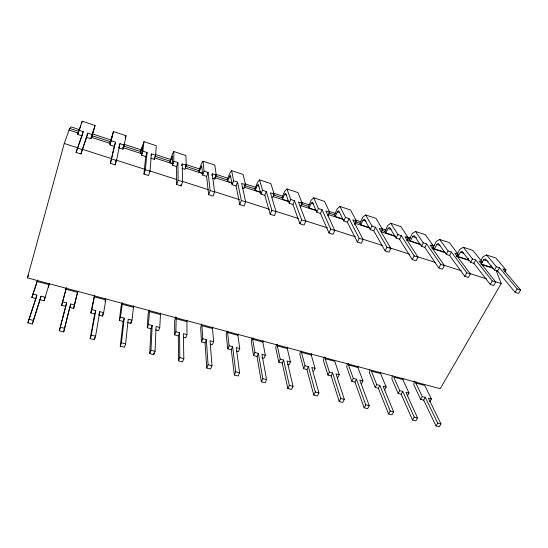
<?xml version="1.0" encoding="UTF-8"?>
<svg xmlns="http://www.w3.org/2000/svg" width="548" height="548" viewBox="0 0 548 548"><rect width="100%" height="100%" fill="white"/><g stroke="black" fill="none" stroke-linecap="round" stroke-linejoin="round"><path stroke-width="0.82" d="M186.258 165.318L182.169 163.982L182.648 181.703L181.169 185.916L176.648 184.471L176.518 166.599L172.415 165.263L173.798 161.242L173.819 151.529L185.854 155.509L186.258 165.318L184.854 169.311L182.135 168.428M172.415 165.263L172.483 156.05L169.996 162.592L173.189 163.633M169.996 162.592L170.017 161.174L172.339 154.358L173.819 151.529M155.605 329.923L158.564 330.697L159.769 327.457L160.543 313.038M149.577 310.093L148.467 324.485L152.193 325.464L151.008 328.718L149.707 353.645L153.782 354.672L155.043 351.302L156.064 326.478L159.769 327.457M153.782 354.672L153.858 353.015M149.707 353.645L150.96 350.268L152.193 325.464M151.008 328.718L147.289 327.745L148.124 313.874L148.94 310.572M150.796 158.228L154.269 159.358L155.618 155.296L156.269 145.727L143.96 141.651L140.487 151.529L140.315 152.913L141.843 153.413M154.269 159.358L154.392 157.708M143.96 141.651L142.864 151.125L147.07 152.502L145.741 156.584L143.939 174.052L148.57 175.524L149.988 171.243L151.433 153.926L155.618 155.296M127.074 322.45L130.849 323.436L132.006 320.148L133.616 305.805M130.849 323.436L131.013 321.813M143.939 174.052L145.343 169.75L147.07 152.502M122.43 302.797L120.471 317.107L124.273 318.114L123.136 321.416L120.259 346.206L124.423 347.261L125.629 343.836L128.225 319.148L132.006 320.148M120.259 346.206L121.457 342.774L124.273 318.114M414.288 381.024L413.843 384.867L420.693 399.362L423.693 400.15L436.023 425.954L439.277 426.776L440.976 423.905L437.722 423.077L425.289 397.362L422.282 396.567L415.809 383.031L415.966 381.682M145.741 156.584L141.548 155.221L142.617 146.227L140.315 152.913M407.438 395.889L409.014 393.074L402.849 379.559L403.013 378.202M123.136 321.416L119.334 320.422L121.053 306.64L121.999 303.003M392.272 375.901L391.882 378.997L398.156 393.457L401.218 394.259L412.541 420.021L415.857 420.857L417.528 417.953L405.965 392.272L409.014 393.074M384.655 389.923L386.196 387.066L380.586 373.585L380.764 372.222M369.941 369.907L369.516 373.024L375.202 387.443L378.319 388.258L388.594 413.973L391.978 414.829L393.622 411.884L383.093 386.251L386.196 387.066M361.44 383.84L362.954 380.949L357.913 367.503L358.104 366.133M362.954 380.949L359.789 380.113L369.236 405.691L367.626 408.678L364.173 407.808L354.981 382.148L351.802 381.319L353.302 378.408L348.501 364.982L348.706 363.605M347.199 363.804L346.733 366.941L351.802 381.319M324.128 356.782L323.498 360.728L327.93 375.065L331.163 375.907L339.226 401.506L342.747 402.396L344.322 399.362L336.006 373.852L339.226 374.702L337.746 377.634M327.93 375.065L329.396 372.113L325.197 358.735L325.416 357.344M98.702 315.018L102.551 316.025L102.956 313.607M102.551 316.025L103.661 312.682L105.743 299.886L94.325 296.824L94.729 295.351M313.634 371.318L315.079 368.345L311.243 354.994L311.476 353.597M315.079 368.345L311.791 367.482L318.929 392.916L317.402 395.992L313.805 395.087L306.921 369.558L303.626 368.694L305.058 365.708L301.482 352.371L301.722 350.98M300.4 351.241L299.859 354.412L303.626 368.694M94.325 296.824L91.879 309.586L95.763 310.606L94.674 313.963L90.16 338.609L94.42 339.685L95.571 336.198L99.798 311.668L103.661 312.682M94.42 339.685L94.845 337.219M287.707 364.53L289.049 364.879L290.454 361.865L287.268 348.562L287.515 347.158M290.454 361.865L287.104 360.981L293.022 386.34L291.529 389.464L287.864 388.532L282.206 363.084L278.843 362.207L280.234 359.173L277.315 345.891L277.569 344.487M90.16 338.609L91.304 335.116L95.763 310.606M276.356 344.781L275.774 347.98L278.843 362.207M124.259 145.035L126.013 135.719L113.429 131.554L109.97 143.014L112.073 136.185L109.949 144.939L114.244 146.337L110.415 163.366L115.169 164.88L116.512 160.516L119.978 143.638L124.259 145.035L122.978 149.179L118.704 147.789L119.978 143.638M261.93 357.776L263.978 358.31L265.348 355.255L262.828 342.007L263.088 340.596M122.978 149.179L123.738 145.152M94.674 313.963L90.797 312.949L94.434 295.598M265.348 355.255L261.93 354.351L266.575 379.62L265.122 382.792L261.382 381.846L257.005 356.481L253.573 355.584L254.93 352.508L252.683 339.287L252.957 337.876M251.847 338.198L251.224 341.418L253.573 355.584M236.318 351.069L238.407 351.611L239.743 348.514L237.914 335.328L238.195 333.91M239.743 348.514L236.257 347.596L239.572 372.763L238.168 375.983L234.339 375.017L231.297 349.747L227.797 348.829L229.112 345.713L227.571 332.554L227.865 331.129M115.169 164.88L116.176 159.995M226.865 331.492L226.194 334.732L227.797 348.829M210.199 344.226L212.329 344.781L213.624 341.637L212.514 328.512L212.816 327.088M201.575 323.841L200.684 327.916L201.5 341.945L205.068 342.884L206.726 368.044L210.631 369.03L211.994 365.763L210.062 340.698L213.624 341.637M110.415 163.366L115.512 142.179L111.21 140.768L113.429 131.554M183.546 337.239L185.724 337.815L186.971 334.616L186.936 320.135M175.613 316.86L174.661 320.964L174.668 334.917L178.312 335.869L178.525 360.92L182.511 361.927L183.827 358.611L183.34 333.664L186.971 334.616M174.668 334.917L175.901 331.704L176.189 317.244M65.575 306.339L61.616 305.305L62.643 301.886L66.609 302.928L59.342 330.821L63.698 331.924L69.685 307.414L73.624 308.449L76.816 294.817M73.624 308.449L77.645 292.351L65.986 289.221L62.643 301.886M81.625 123.615L82.193 121.224L95.071 125.485L91.722 137.069L92.146 135.74L110.299 141.672M63.698 331.924L70.726 304.017L74.672 305.051M59.342 330.821L66.609 302.928M61.616 305.305L66.267 288.036M105.004 301.571L105.785 298.653M496.269 270.637L501.194 283.549L440.229 388.717L27.4 277.863L64.246 143.487L69.034 130.04L69.712 128.417L71.137 126.924L79.261 129.588M93.276 131.698L93.701 130.143L90.941 138.754L86.57 137.329L87.776 133.109L92.16 134.541L90.941 138.754M32.818 294.036L36.874 295.098L35.887 298.564L31.846 297.502L37.552 279.987M86.57 137.329L80.919 153.967L76.056 152.419L82.008 135.842L77.604 134.411L82.193 121.224M77.028 294.084L77.85 291.146M40.086 299.667L44.114 300.715L45.107 297.269L41.079 296.208L32.325 323.998L27.873 322.875L36.874 295.098M76.056 152.419L83.207 131.609L78.796 130.171M82.008 135.842L83.207 131.609M32.325 323.998L41.079 296.208M80.919 153.967L87.776 133.109M65.986 289.221L66.411 287.741M48.286 287.193L49.382 283.501M109.949 144.939L111.21 140.768M36.654 283.289L37.552 280.323M114.244 146.337L115.512 142.179M69.891 306.736L70.726 304.017M44.114 300.715L48.998 284.665L37.1 281.473M92.16 134.541L95.071 125.485M90.797 312.949L91.879 309.586M141.548 155.221L142.864 151.125M150.988 155.283L151.433 153.926M98.921 314.346L99.798 311.668M27.873 322.875L35.887 298.564M31.846 297.502L36.428 284.028M119.334 320.422L120.471 317.107M176.518 166.599L177.908 162.585L173.798 161.242M181.614 165.585L182.169 163.982M176.648 184.471L178.121 180.258L177.908 162.585M202.191 173.093L199.068 172.072L198.945 170.627L201.356 163.921L203.061 161.201L214.83 165.092L216.241 175.12L214.789 179.052L212.398 178.271M199.068 172.072L201.733 165.667L202.63 175.093L206.637 176.401L208.61 194.663L213.021 196.068L214.569 191.937L212.254 173.819L216.241 175.12M147.289 327.745L148.467 324.485M202.63 175.093L204.061 171.14L203.061 161.201M206.637 176.401L208.082 172.456L204.061 171.14M125.184 137.98L126.013 135.719M211.672 175.394L212.254 173.819M208.61 194.663L210.144 190.519L208.082 172.456M77.604 134.411L80.823 125.903M232.057 182.827L227.475 181.333L227.215 179.86L229.715 173.264L231.626 170.647L243.148 174.456L245.525 184.697L244.011 188.56L242.456 188.053M227.475 181.333L230.318 175.065L232.126 184.697L236.044 185.971L239.777 204.589L244.086 205.966L245.689 201.904L241.62 183.422L245.525 184.697M232.126 184.697L233.612 180.806L231.626 170.647M178.312 335.869L179.552 332.663L175.901 331.704M236.044 185.971L237.544 182.087L233.612 180.806M178.525 360.92L179.826 357.597L179.552 332.663M239.777 204.589L241.367 200.52L237.544 182.087M260.882 192.232L255.279 190.403L254.889 188.896L257.464 182.409L259.581 179.895L270.856 183.621L274.151 194.067L272.596 197.862M255.279 190.403L257.224 185.512L258.279 184.265L260.971 194.081L264.8 195.328L270.205 214.289L274.418 215.631L276.076 211.644L270.335 192.814L274.151 194.067M201.5 341.945L202.774 338.78L201.965 325.69L212.514 328.512M260.971 194.081L262.506 190.252L259.581 179.895M205.068 342.884L206.349 339.719L202.774 338.78M264.8 195.328L266.349 191.512L262.506 190.252M206.726 368.044L208.082 364.769L206.349 339.719M270.205 214.289L271.856 210.295L266.349 191.512M288.769 201.321L282.494 199.273L281.98 197.746L284.631 191.362L286.94 188.944L297.982 192.588L302.16 203.226L300.551 206.959M282.494 199.273L284.501 194.465L285.652 193.266L289.18 203.26L292.933 204.479L299.934 223.762L304.051 225.077L305.757 221.159L298.42 202L302.16 203.226M289.18 203.26L290.769 199.499L286.94 188.944M231.297 349.747L232.619 346.637L229.112 345.713M292.933 204.479L294.523 200.726L290.769 199.499M234.339 375.017L235.743 371.791L232.619 346.637M299.934 223.762L301.64 219.837L294.523 200.726M316.052 210.22L309.141 207.966L308.503 206.411L311.237 200.123L313.73 197.801L324.532 201.369L329.56 212.186L327.91 215.857M309.141 207.966L311.202 203.226L312.449 202.075L316.778 212.24L320.45 213.432L328.985 233.023L333.006 234.304L334.766 230.455L325.902 210.987L329.56 212.186M316.778 212.24L318.409 208.541L313.73 197.801M257.005 356.481L258.361 353.412L254.93 352.508M320.45 213.432L322.087 209.74L318.409 208.541M27.4 277.863L28.708 274.925M342.527 218.851L335.239 216.474L334.486 214.898L337.287 208.706L339.959 206.473L350.542 209.973L356.371 220.954L354.679 224.57M335.239 216.474L337.356 211.809L338.691 210.706L343.788 221.029L347.384 222.193L357.378 242.072L361.303 243.319L363.112 239.538L352.796 219.782L356.371 220.954M261.382 381.846L262.821 378.668L258.361 353.412M328.985 233.023L330.739 229.16L322.087 209.74M343.788 221.029L345.466 217.385L339.959 206.473M282.206 363.084L283.604 360.057L280.234 359.173M347.384 222.193L349.062 218.563L345.466 217.385M369.537 227.66L360.803 224.81L359.94 223.214L362.81 217.118L365.646 214.967L376.017 218.399L382.62 229.537L381.237 232.386M360.803 224.81L362.968 220.221L364.393 219.159L370.222 229.626L373.743 230.776L385.128 250.916L388.97 252.142L390.827 248.415L379.12 228.393L382.62 229.537M287.864 388.532L289.351 385.402L283.604 360.057M357.378 242.072L359.18 238.277L349.062 218.563M370.222 229.626L371.941 226.05L365.646 214.967M306.921 369.558L308.36 366.578L305.058 365.708M373.743 230.776L375.462 227.201L371.941 226.05M395.183 236.024L385.854 232.982L384.881 231.359L387.82 225.358L390.813 223.289L400.972 226.653L408.315 237.942L406.904 240.75M385.854 232.982L388.066 228.454L389.566 227.441L396.108 238.051L399.547 239.168L412.274 259.567L416.028 260.759L417.925 257.101L404.89 236.825L408.315 237.942M313.805 395.087L315.333 392.005L308.36 366.578M385.128 250.916L386.977 247.182L375.462 227.201M396.108 238.051L397.862 234.523L390.813 223.289M331.163 375.907L332.636 372.969L329.396 372.113M399.547 239.168L401.307 235.654L397.862 234.523M420.309 244.216L410.397 240.983L409.329 239.346L412.322 233.427L415.473 231.448L425.426 234.743L433.482 246.175L432.036 248.936M410.397 240.983L412.658 236.531L414.233 235.551L421.453 246.299L424.823 247.395L438.818 268.027L442.489 269.198L444.428 265.595L430.125 245.079L433.482 246.175M339.226 401.506L340.794 398.465L332.636 372.969M412.274 259.567L414.158 255.895L401.307 235.654M421.453 246.299L423.241 242.826L415.473 231.448M354.981 382.148L356.488 379.25L353.302 378.408M424.823 247.395L426.618 243.929L423.241 242.826M444.168 251.998L434.454 248.833L436.763 244.442L438.414 243.504L446.271 254.375L449.579 255.45L464.786 276.302L468.382 277.446L470.355 273.904L454.84 253.162L458.128 254.238L456.655 256.957M364.173 407.808L365.776 404.814L356.488 379.25M438.818 268.027L440.75 264.417L426.618 243.929M375.202 387.443L376.729 384.58L371.352 371.112L380.586 373.585M446.271 254.375L448.1 250.957L439.64 239.442L436.345 241.346L433.29 247.169L434.454 248.833M449.579 255.45L451.408 252.039L448.1 250.957M378.319 388.258L379.853 385.402L376.729 384.58M457.203 254.135L459.923 249.114L463.361 247.285L472.931 250.45L482.309 262.143L481.185 264.15M468.389 258.204L467.602 259.636L458.073 256.533L460.423 252.21L462.142 251.306L470.622 262.3L473.862 263.348L490.241 284.412L493.755 285.535L495.762 282.042L479.089 261.095L482.309 262.143M398.156 393.457L399.718 390.628L393.786 377.127L402.849 379.559M470.622 262.3L472.486 258.93L463.361 247.285M388.594 413.973L390.231 411.021L379.853 385.402M464.786 276.302L466.759 272.746L451.408 252.039M401.218 394.259L402.787 391.436L399.718 390.628M473.862 263.348L475.726 259.992L472.486 258.93M481.034 260.259L483.014 256.717L486.59 254.964L495.967 258.067L505.975 269.883L504.831 271.863M505.975 269.883L502.817 268.849L520.6 290.002L518.559 293.433L515.113 292.337L497.625 271.082L494.454 270.048L485.377 258.944L483.589 259.814L481.206 264.074L490.542 267.123L491.344 265.705M420.693 399.362L422.282 396.567M494.454 270.048L496.344 266.732L486.59 254.964M423.693 400.15L425.289 397.362M497.625 271.082L499.516 267.773L496.344 266.732M412.541 420.021L414.206 417.11L402.787 391.436M490.241 284.412L492.241 280.912L475.726 259.992M429.796 401.746L431.406 398.971L424.714 385.422L415.809 383.031M436.023 425.954L437.722 423.077M515.113 292.337L517.148 288.899L499.516 267.773M28.893 319.272L33.353 320.402M60.424 327.279L64.787 328.382M91.304 335.116L95.571 336.198M121.457 342.774L125.629 343.836M150.96 350.268L155.043 351.302M179.826 357.597L183.827 358.611M208.082 364.769L211.994 365.763M235.743 371.791L239.572 372.763M262.821 378.668L266.575 379.62M289.351 385.402L293.022 386.34M315.333 392.005L318.929 392.916M340.794 398.465L344.322 399.362M365.776 404.814L369.236 405.691M390.231 411.021L393.622 411.884M414.206 417.11L417.528 417.953M431.406 398.971L428.413 398.184L440.976 423.905M122.053 304.256L133.246 307.257M149.227 311.545L160.194 314.484M175.86 318.683L186.615 321.566M227.571 332.554L237.914 335.328M252.683 339.287L262.828 342.007M277.315 345.891L287.268 348.562M301.482 352.371L311.243 354.994M325.197 358.735L334.78 361.303L339.226 374.702M348.501 364.982L357.913 367.503M64.246 143.487L77.289 147.665M82.179 149.234L111.532 158.646M116.423 160.215L144.953 169.359M149.844 170.928L176.744 179.552M182.45 181.381L208.535 189.738M214.247 191.567L239.517 199.671M245.223 201.5L269.678 209.336M276.199 211.432L298.208 218.481M305.544 220.837L327.553 227.893M334.081 229.982L355.275 236.777M362.612 239.127L382.175 245.401M389.512 247.751L409.89 254.286M417.227 256.635L435.16 262.382M443.311 264.999L461.252 270.746M469.403 273.356L486.521 278.85M495.488 281.72L501.194 283.549M77.316 147.953L82.193 149.515M111.751 158.989L116.512 160.516M145.343 169.75L149.988 171.243M178.121 180.258L182.648 181.703M210.144 190.519L214.569 191.937M241.367 200.52L245.689 201.904M271.856 210.295L276.076 211.644M301.64 219.837L305.757 221.159M330.739 229.16L334.766 230.455M359.18 238.277L363.112 239.538M386.977 247.182L390.827 248.415M414.158 255.895L417.925 257.101M440.75 264.417L444.428 265.595M466.759 272.746L470.355 273.904M492.241 280.912L495.762 282.042M517.148 288.899L520.6 290.002M69.034 130.04L77.974 132.959M90.975 137.192L110.477 143.555M122.67 147.528L142.172 153.885M154.365 157.858L173.052 163.948M185.245 167.921L203.123 173.75M215.316 177.723L232.379 183.285M243.757 186.998L260.827 192.56M273.014 196.533L289.269 201.828M300.647 205.541L316.086 210.576M328.279 214.549L343.719 219.577M355.097 223.289L369.722 228.057M381.1 231.763L395.731 236.531M407.109 240.243L420.926 244.744M432.304 248.456L445.305 252.69M456.683 256.402L469.684 260.643M481.062 264.348L493.255 268.321M229.359 176.36L230.886 176.867M257.224 185.512L258.827 186.039M284.501 194.465L286.857 195.239M311.202 203.226L313.511 203.986M337.356 211.809L339.787 212.61M362.968 220.221L366.153 221.262M388.066 228.454L391.183 229.482M412.658 236.531L416.48 237.784M436.763 244.442L440.003 245.504M460.423 252.21L463.601 253.251M483.589 259.814L488.268 261.348M92.256 133.842L110.943 139.959M123.937 144.213L141 149.796M155.625 154.584L171.058 159.632M185.683 164.421L199.493 168.942M215.741 174.257L227.927 178.251M244.983 183.833L255.546 187.293M273.418 193.143L283.165 196.335M301.044 202.185L309.168 204.842M329.471 211.487L335.972 213.617M355.474 220.001L361.159 221.858M381.47 228.509L386.34 230.105M406.65 236.75L410.712 238.079M431.838 244.997L434.269 245.792M69.712 128.417L78.611 131.321M123.547 146.001L140.487 151.529M155.022 156.283L170.017 161.174M185.162 166.126L198.945 170.627M215.343 175.983L227.215 179.86M244.312 185.443L254.889 188.896M273.219 194.883L281.98 197.746M301.489 204.116L308.503 206.411M328.862 213.056L334.486 214.898M355.214 221.666L359.94 223.214M381.798 230.352L384.881 231.359M407.733 238.818L409.329 239.346M439.64 239.442L449.401 242.668L458.128 254.238M457.238 255.416L458.073 256.533M214.576 177.47L214.789 179.052M181.128 184.21L181.169 185.916"/></g></svg>
